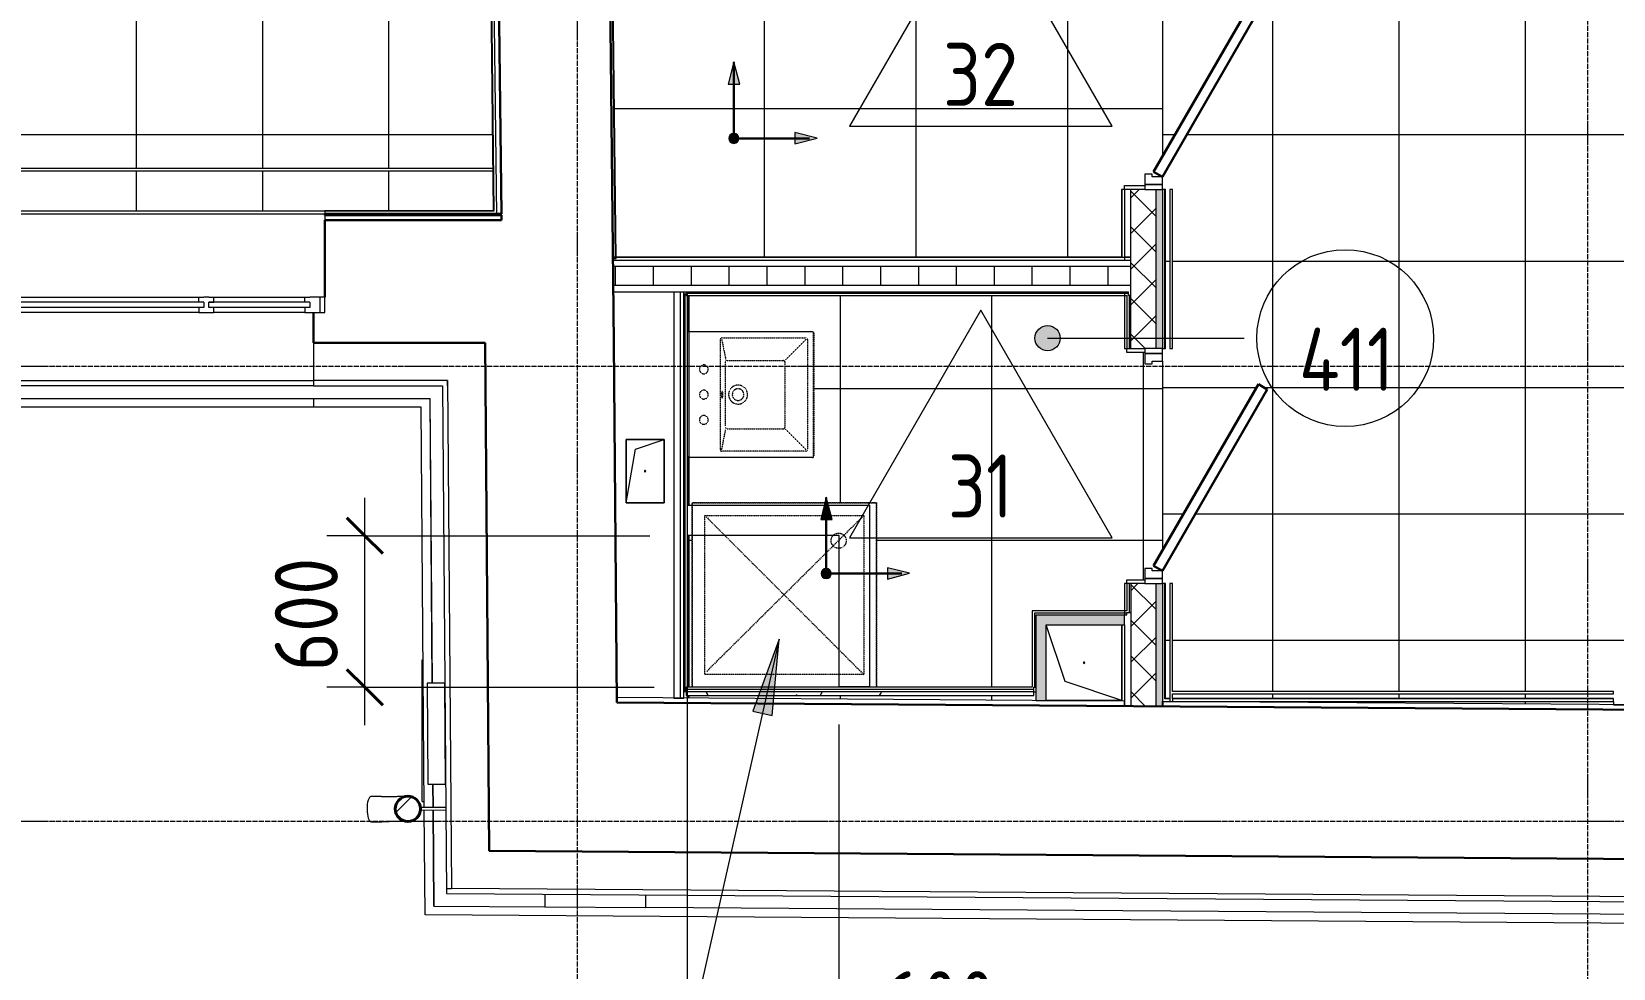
# Model space of a CAD drawing. Header units: millimetres. Extents: x -10915 to 62537, y -37640 to 44223.
# Drawn here: x 39688 to 45951, y -587 to 3119 of the extents above; entities that cross this region are included whole.
import ezdxf

# ---------------------------------------------------------------- set-up
doc = ezdxf.new("R2010")
doc.units = ezdxf.units.MM
for name, pattern in [('200_ШТРИХ_ш1п0_6_', [1.6, 1, -0.6]), ('ADSK_Линия сетки', [25, 20, -2.5, 0, -2.5]), ('Hidden', [7.14375, 4.7625, -2.38125])]:
    doc.linetypes.add(name, pattern=pattern)
for name, color, linetype, lineweight in [('_ Окна', 7, 'Continuous', 9), ('Аннотация', 7, 'Continuous', 20), ('Двери', 7, 'Continuous', 9), ('Марки', 7, 'Continuous', 20), ('Марки помещений', 7, 'Continuous', 20), ('Обобщенные модели', 7, 'Continuous', 18), ('Окна', 7, 'Continuous', 9), ('Оси', 7, 'Continuous', 9), ('Перекрытие', 7, 'Continuous', 18), ('Перекрытие штриховка', 7, 'Continuous', 18), ('Размеры', 7, 'Continuous', 9), ('Размеры-100', 7, 'Continuous', 9), ('Сантехника', 7, 'Continuous', 18), ('Стены внутренние', 7, 'Continuous', 18), ('Стены наружные', 7, 'Continuous', 18), ('Стены несущие', 7, 'Continuous', 30), ('Стены отделка', 7, 'Continuous', 30), ('Стены штриховка', 7, 'Continuous', 9), ('Узлы', 7, 'Continuous', 18)]:
    doc.layers.add(name, color=color, linetype=linetype, lineweight=lineweight)
doc.layers.add('Линии', color=7, linetype='Continuous', lineweight=9, true_color=0x00a600)
doc.styles.add('GOST Common_1', font='GOST_Common.ttf', dxfattribs={"width": 0.9, "height": 250})
doc.styles.add('GOST Common_2', font='GOST_Common.ttf', dxfattribs={"width": 0.9, "height": 250})
doc.dimstyles.new('ADSK_Основной_2_5_мм', dxfattribs={"dimscale": 304.8, "dimtxt": 251.428749, "dimasz": 0.463911, "dimexe": 0.492126, "dimexo": 0.492126, "dimgap": 0.098425, "dimtad": 1, "dimrnd": 0.01, "dimdsep": 46, "dimtxsty": 'GOST Common_1', "dimblk1": 'OBLIQUE', "dimblk2": 'OBLIQUE', "dimsah": 1, "dimcen": 0.09, "dimdle": 0.492126, "dimazin": 2, "dimtfac": 1, "dimtdec": 4, "dimtix": 1, "dimtmove": 0, "dimatfit": 3, "dimfxl": 1, "dimtvp": 1, "dimtolj": 1, "dimtzin": 0, "dimlwd": 20, "dimlwe": 20, "dimarcsym": 2})
doc.dimstyles.new('ADSK_Основной_2_5_мм_1', dxfattribs={"dimscale": 304.8, "dimtxt": 251.428749, "dimasz": 0.463911, "dimexe": 0.492126, "dimexo": 0.492126, "dimgap": 0.098425, "dimtad": 1, "dimrnd": 0.01, "dimdsep": 46, "dimtxsty": 'GOST Common_1', "dimblk1": 'OBLIQUE', "dimblk2": 'OBLIQUE', "dimsah": 1, "dimcen": 0.09, "dimdle": 0.492126, "dimazin": 2, "dimtfac": 1, "dimtdec": 4, "dimtix": 1, "dimtmove": 1, "dimatfit": 3, "dimfxl": 1, "dimtvp": 1, "dimtolj": 1, "dimtzin": 0, "dimlwd": 20, "dimlwe": 20, "dimarcsym": 2})

# ---------------------------------------------------------------- blocks, each defined once
blk = doc.blocks.new('Sink - Cleaners _1_ - 400 x 500mm-663687-План полов 4-го этажа')
at = {"layer": 'Сантехника', "linetype": '200_ШТРИХ_ш1п0_6_'}
for p, q in [((-249.5, 5), (-249.5, 495)), ((-247.5, 495), (-247.5, 0)), ((-244.5, 500), (244.5, 500)), ((244.5, 498), (-244.5, 498)), ((-224.5, 135), (-224.5, 470)), ((-219.5, 475), (219.5, 475)), ((-219.5, 470), (-137.6, 388.1)), ((219.5, 470), (137.2, 387.7)), ((224.5, 470), (224.5, 135)), ((247.5, 0), (247.5, 495)), ((249.5, 495), (249.5, 5)), ((-134.5, 155), (-134.5, 380)), ((-129.5, 385), (130.5, 385)), ((135.5, 155), (135.5, 380)), ((-219.5, 135), (-139.5, 151)), ((219.5, 130), (-219.5, 130)), ((-126, 150), (-129.5, 150)), ((124.1, 150), (-126, 150)), ((219.5, 135), (139.8, 150.5))]:
    blk.add_line(p, q, dxfattribs=at)
for centre, radius, start, end in [((-244.5, 495), 5, 90, 180), ((-244.5, 495), 3, 90, 180), ((-219.5, 470), 5, 90, 180), ((219.5, 470), 5, 0, 90), ((244.5, 495), 5, 0, 90), ((244.5, 495), 3, 0, 90), ((-129.5, 380), 5, 90, 180), ((130.5, 380), 5, 0, 90), ((0.5, 200), 37.5, 0, 180), ((0.5, 200), 37.5, 180, 0), ((0.5, 200), 23, 0, 180), ((0.5, 200), 23, 180, 0), ((-219.5, 135), 5, 180, 270), ((-129.5, 155), 5, 180, 270), ((130.5, 155), 5, 270, 0), ((219.5, 135), 5, 270, 360), ((-99.5, 64.4), 17.5, 0, 180), ((-99.5, 64.4), 17.5, 180, 0), ((0.5, 64.4), 17.5, 0, 180), ((0.5, 64.4), 17.5, 180, 0), ((100.5, 64.4), 17.5, 0, 180), ((100.5, 64.4), 17.5, 180, 0), ((-244.5, 5), 5, 180, 270), ((244.5, 5), 5, 270, 360)]:
    blk.add_arc(centre, radius, start, end, dxfattribs=at)
for start_param, end_param in [(3.141593, 6.283185), (0, 3.141593)]:
    blk.add_ellipse((0.5, 136.8), major_axis=(-12.5, 0), ratio=0.247617, start_param=start_param, end_param=end_param, dxfattribs=at)
blk = doc.blocks.new('Водосток - Тип 1 _карниз больше 490мм_-5298490-План полов 4-го этажа')
at = {"layer": 'Обобщенные модели', "lineweight": 9}
h = blk.add_hatch(dxfattribs=at)
h.set_pattern_fill('FP_5', color=256, style=0, pattern_type=2)
h.set_pattern_definition([(314.567, (392.8, 41336.54), (106.86455, 105.2614), [])])
h.paths.add_polyline_path([(76.3, 171.1), (76.3, 148.9), (85.9, 128.8), (103.7, 114.9), (127.5, 110.6), (146.7, 115), (164.1, 128.8), (173.7, 148.9), (173.6, 171.5), (164.1, 191.2), (146.7, 205), (125, 210), (103.3, 205), (84.9, 189.2), (81, 181.1)])
at = {"layer": 'Обобщенные модели'}
for p, q in [((75, 306.2), (75, 263.6)), ((175, 263.6), (175, 306.2)), ((120, 108.6), (120, 10)), ((130, 10), (130, 108.5))]:
    blk.add_line(p, q, dxfattribs=at)
at = {"layer": 'Обобщенные модели', "flags": 128}
for points in [[(75, 173), (75, 174.3), (75, 177), (75, 179.8), (75, 182.9), (75, 186.2), (75, 189.7), (75, 193.4), (75, 197.2), (75, 201.3), (75, 205.5), (75, 209.9), (75, 214.4), (75, 219.1), (75, 224), (75, 229), (75, 234.1), (75, 239.3), (75, 244.6), (75, 250.1), (75, 255.6), (75, 261.3), (75, 263.6)], [(175, 263.6), (175, 258), (175, 252.4), (175, 246.9), (175, 241.5), (175, 236.2), (175, 231.1), (175, 226), (175, 221.1), (175, 216.4), (175, 211.8), (175, 207.3), (175, 203), (175, 198.9), (175, 194.9), (175, 191.2), (175, 187.6), (175, 184.3), (175, 181.1), (175, 178.1), (175, 175.4), (175, 173)]]:
    blk.add_lwpolyline(points, dxfattribs=at)
at = {"layer": 'Обобщенные модели'}
for start, end in [(90, 270), (270, 90)]:
    blk.add_arc((125, 160), 52, start, end, dxfattribs=at)
at = {"layer": 'Обобщенные модели', "lineweight": 40}
for start, end in [(90, 270), (270, 90)]:
    blk.add_arc((125, 160), 50, start, end, dxfattribs=at)
at = {"layer": 'Обобщенные модели'}
for start_param, end_param in [(4.712389, 6.283185), (3.141593, 4.712389)]:
    blk.add_ellipse((125, 306.2), major_axis=(-50, 0), ratio=0.309017, start_param=start_param, end_param=end_param, dxfattribs=at)
blk = doc.blocks.new('AC_Дверь_Однопольная_Деревянная - 900х2100Н композитная Д-22л-6552334-План полов 4-го этажа')
at = {"layer": 'Двери', "lineweight": 30}
for p, q in [((-303.8, 490), (-323.8, 455.4)), ((-323.8, 455.4), (395, 40.4)), ((415, 75), (-303.8, 490)), ((395, 40.4), (415, 75))]:
    blk.add_line(p, q, dxfattribs=at)
at = {"layer": 'Двери'}
for p, q in [((-445, 75), (-465, 75)), ((-465, 75), (-465, 5)), ((-415, 75), (-445, 75)), ((-445, 75), (-445, 5)), ((-445, 5), (-445, 75)), ((-415, 35), (-415, 75)), ((445, 75), (415, 75)), ((415, 75), (415, 35)), ((445, 5), (445, 75)), ((465, 75), (445, 75)), ((445, 75), (445, 5)), ((465, 5), (465, 75)), ((-465, 5), (-445, 5)), ((-445, 5), (-405, 5)), ((-405, 35), (-415, 35)), ((-405, 5), (-405, 35)), ((415, 35), (405, 35)), ((405, 35), (405, 5)), ((405, 5), (445, 5)), ((445, 5), (465, 5))]:
    blk.add_line(p, q, dxfattribs=at)
blk = doc.blocks.new('AC_Дверь_Однопольная_Стальная - 900х2100Н Д27л-6552346-План полов 4-го этажа')
at = {"layer": 'Двери', "lineweight": 30}
for p, q in [((-303.8, 490), (-323.8, 455.4)), ((-323.8, 455.4), (395, 40.4)), ((415, 75), (-303.8, 490)), ((395, 40.4), (415, 75))]:
    blk.add_line(p, q, dxfattribs=at)
at = {"layer": 'Двери'}
for p, q in [((-445, 75), (-465, 75)), ((-465, 75), (-465, 5)), ((-415, 75), (-445, 75)), ((-445, 75), (-445, 5)), ((-445, 5), (-445, 75)), ((-415, 35), (-415, 75)), ((445, 75), (415, 75)), ((415, 75), (415, 35)), ((445, 5), (445, 75)), ((465, 75), (445, 75)), ((445, 75), (445, 5)), ((465, 5), (465, 75)), ((-465, 5), (-445, 5)), ((-445, 5), (-405, 5)), ((-405, 35), (-415, 35)), ((-405, 5), (-405, 35)), ((415, 35), (405, 35)), ((405, 35), (405, 5)), ((405, 5), (445, 5)), ((445, 5), (465, 5))]:
    blk.add_line(p, q, dxfattribs=at)
blk = doc.blocks.new('GM_Отверстие прямоугольное _в плите_ - Отверстие-V6-План полов 4-го этажа')
at = {"layer": 'Обобщенные модели'}
for p, q in [((-75, -125), (-75, 125)), ((-75, 125), (75, 125)), ((75, 125), (-75, 125)), ((-75, 125), (-75, -125)), ((-75, -125), (-37.5, 87.5)), ((-37.5, 87.5), (75, 125)), ((75, 125), (75, -125)), ((75, -125), (75, 125)), ((75, -125), (-75, -125)), ((-75, -125), (75, -125))]:
    blk.add_line(p, q, dxfattribs=at)
for start, end in [(360, 180), (180, 360), (60, 165), (300, 360), (195, 270)]:
    blk.add_arc((0, 0), 2.5, start, end, dxfattribs=at)
blk = doc.blocks.new('окно трехпол с фрамугой - 1800 и 1820х2300_h___нов_ ок15-2116658-План полов 4-го этажа')
at = {"layer": '_ Окна', "lineweight": 18}
for p, q in [((-830, 135), (-910, 135)), ((-910, 135), (-910, 75)), ((-830, 115), (-830, 135)), ((-410, 135), (-470, 135)), ((-470, 135), (-470, 115)), ((-410, 115), (-410, 135)), ((470, 135), (410, 135)), ((410, 135), (410, 115)), ((470, 115), (470, 135)), ((830, 135), (830, 115)), ((910, 135), (830, 135)), ((910, 75), (910, 135)), ((-910, 75), (-850, 75)), ((-850, 95), (-850, 115)), ((-850, 115), (-830, 115)), ((-850, 95), (-830, 95)), ((-830, 75), (-850, 75)), ((-830, 95), (-830, 75)), ((-470, 115), (-450, 115)), ((-470, 95), (-470, 75)), ((-450, 95), (-470, 95)), ((-450, 75), (-470, 75)), ((-450, 115), (-450, 95)), ((-450, 75), (-430, 75)), ((-430, 95), (-430, 115)), ((-430, 115), (-410, 115)), ((-430, 95), (-410, 95)), ((-410, 75), (-430, 75)), ((-410, 95), (-410, 75)), ((410, 115), (430, 115)), ((410, 95), (410, 75)), ((430, 95), (410, 95)), ((430, 75), (410, 75)), ((430, 115), (430, 95)), ((430, 75), (450, 75)), ((450, 95), (450, 115)), ((450, 115), (470, 115)), ((450, 95), (470, 95)), ((470, 75), (450, 75)), ((470, 95), (470, 75)), ((830, 115), (850, 115)), ((830, 95), (830, 75)), ((850, 95), (830, 95)), ((850, 75), (830, 75)), ((850, 115), (850, 95)), ((850, 75), (910, 75))]:
    blk.add_line(p, q, dxfattribs=at)
at = {"layer": '_ Окна'}
for p, q in [((-890, 75), (-890, 135)), ((890, 75), (890, 135)), ((-850, 95), (-450, 95)), ((-830, 115), (-470, 115)), ((-430, 95), (430, 95)), ((-410, 115), (410, 115)), ((450, 95), (850, 95)), ((470, 115), (830, 115))]:
    blk.add_line(p, q, dxfattribs=at)
at = {"layer": 'Окна'}
for p, q in [((-830, 135), (-470, 135)), ((-410, 135), (410, 135)), ((470, 135), (830, 135)), ((-470, 75), (-830, 75)), ((410, 75), (-410, 75)), ((830, 75), (470, 75))]:
    blk.add_line(p, q, dxfattribs=at)
blk = doc.blocks.new('GM_Отверстие прямоугольное _в плите_ - Отверстие-2266951-План полов 4-го этажа')
at = {"layer": 'Обобщенные модели'}
for p, q in [((-150, -150), (-150, 150)), ((-150, 150), (-150, -150)), ((-75, 75), (150, 150)), ((-150, -150), (-75, 75)), ((150, -150), (-150, -150)), ((-150, -150), (150, -150))]:
    blk.add_line(p, q, dxfattribs=at)
for start, end in [(360, 180), (180, 360), (60, 165), (300, 360), (195, 270)]:
    blk.add_arc((0, 0), 2.5, start, end, dxfattribs=at)
blk = doc.blocks.new('Shower Tray _1_ - 730 x 730mm-665911-План полов 4-го этажа')
at = {"layer": 'Сантехника', "linetype": '200_ШТРИХ_ш1п0_6_'}
for p, q in [((-365, 365), (-365, -365)), ((365, 365), (-365, 365)), ((-365, -365), (-365, 365)), ((-365, 365), (365, 365)), ((-315, -315), (-315, 315)), ((-315, 315), (315, 315)), ((315, 315), (315, -315)), ((-365, -365), (365, -365)), ((365, -365), (-365, -365)), ((315, -315), (-315, -315))]:
    blk.add_line(p, q, dxfattribs=at)
at = {"layer": 'Сантехника', "color": 8, "linetype": 'Hidden', "lineweight": 9, "true_color": 0x808080}
for p, q in [((-315, -315), (315, 315)), ((-315, 315), (304.3, -309.7))]:
    blk.add_line(p, q, dxfattribs=at)
at = {"layer": 'Сантехника', "linetype": '200_ШТРИХ_ш1п0_6_'}
blk.add_circle((-215, 215), 30, dxfattribs=at)
blk = doc.blocks.new('ADSK_Марка_Помещение_ОдноЗначение - Номер-159740-План полов 4-го этажа')
at = {"layer": 'Марки помещений'}
blk.add_circle((0, 0), 3.5, dxfattribs=at)
blk = doc.blocks.new('ADSK_Марка_ПерекрытиеПол - Экземпляр_Отделка пола-158379-План полов 4-го этажа')
at = {"layer": 'Марки', "color": 1, "true_color": 0xff0000}
for p, q in [((0, 9), (-5.196, 0)), ((5.196, 0), (0, 9)), ((-5.196, 0), (5.196, 0))]:
    blk.add_line(p, q, dxfattribs=at)
blk = doc.blocks.new('DIMBLOCK19-План полов 4-го этажа')
at = {"layer": 'Размеры-100', "lineweight": 20, "transparency": 16777216}
for p, q in [((42285, -955.5), (42285, 974.8)), ((42885, -955.5), (42885, 377.1)), ((42135, -955.5), (43035, -955.5)), ((42285, -955.5), (42285, -1105.5)), ((43055.7, -955.5), (42585, -955.5)), ((42885, -955.5), (42885, -1105.5)), ((43528.8, -955.5), (43055.7, -955.5))]:
    blk.add_line(p, q, dxfattribs=at)
at = {"layer": 'Размеры-100', "lineweight": 40, "transparency": 16777216}
for p, q in [((42285, -955.5), (42355.7, -884.8)), ((42885, -955.5), (42955.7, -884.8)), ((42285, -955.5), (42214.3, -1026.2)), ((42885, -955.5), (42814.3, -1026.2))]:
    blk.add_line(p, q, dxfattribs=at)
at = {"layer": 'Размеры-100', "color": 0, "lineweight": 20, "transparency": 16777216, "insert": (43055.7, -598.8), "char_height": 250, "width": 567.632, "attachment_point": 1, "line_spacing_factor": 1.022761, "style": 'GOST Common_1'}
blk.add_mtext('600', dxfattribs=at)
blk = doc.blocks.new('_Oblique')
at = {"color": 0, "linetype": 'ByBlock', "lineweight": -2}
blk.add_line((-0.5, -0.5), (0.5, 0.5), dxfattribs=at)
blk = doc.blocks.new('DIMBLOCK20-План полов 4-го этажа')
at = {"layer": 'Размеры-100', "lineweight": 20, "transparency": 16777216}
for p, q in [((41007, 374.8), (41007, 1274.8)), ((41007, 1124.8), (40857, 1124.8)), ((41007, 1124.8), (42135, 1124.8)), ((41007, 524.8), (40857, 524.8)), ((41007, 524.8), (42153.1, 524.8))]:
    blk.add_line(p, q, dxfattribs=at)
at = {"layer": 'Размеры-100', "lineweight": 40, "transparency": 16777216}
for p, q in [((41007, 1124.8), (40936.3, 1195.5)), ((41007, 1124.8), (41077.7, 1054.1)), ((41007, 524.8), (40936.3, 595.5)), ((41007, 524.8), (41077.7, 454.1))]:
    blk.add_line(p, q, dxfattribs=at)
at = {"layer": 'Размеры-100', "color": 0, "lineweight": 20, "transparency": 16777216, "insert": (40650.3, 588.3), "char_height": 250, "width": 567.632, "attachment_point": 1, "rotation": 90, "line_spacing_factor": 1.022761, "style": 'GOST Common_1'}
blk.add_mtext('600', dxfattribs=at)

msp = doc.modelspace()

# ---------------------------------------------------------------- hatches: boundary and pattern name
at = {"layer": 'Аннотация', "lineweight": 9}
msp.add_hatch(color=256, dxfattribs=at).paths.add_polyline_path([(42648.074, 714.611), (42543.301, 430.741), (42620.342, 413.296)])
at = {"layer": 'Марки помещений'}
h = msp.add_hatch(color=256, dxfattribs=at)
edge = h.paths.add_edge_path()
edge.add_arc((43710.593, 1906.345), 50, 0, 360)
at = {"layer": 'Перекрытие штриховка', "lineweight": 9, "true_color": 0x787878}
h = msp.add_hatch(dxfattribs=at)
h.set_pattern_fill('FP_54', color=8, style=0, pattern_type=2)
h.set_pattern_definition([(270, (602.2, 36711.3), (500, 3e-14), []), (0, (602.2, 36711.3), (0, 500), [])])
h.paths.add_polyline_path([(38622, 2410.232), (38620.546, 2408.232), (38622, 2408.232)])
h.paths.add_polyline_path([(41515.802, 2410.232), (41514.056, 2567.621), (38622, 2567.621), (38622, 2410.232), (41483.028, 2410.232)])
h.paths.add_polyline_path([(41517.825, 2408.232), (41515.802, 2410.232), (41515.936, 2408.232)])
h.paths.add_polyline_path([(38622, 8216.238), (38622, 8218.238), (38620.229, 8218.01)])
h.paths.add_polyline_path([(41457.211, 2579.621), (41513.922, 2579.621), (41457.211, 7689.201), (40228.5, 7689.201), (40228.5, 7695.201), (40222.5, 7695.201), (40222.5, 7795.201), (40216.5, 7795.201), (40216.5, 8216.238), (39729.5, 8216.238), (39729.5, 8248.238), (39712.5, 8248.238), (39712.5, 8718.238), (39642.5, 8718.238), (39642.5, 8724.738), (39654, 8724.738), (39654, 8751.738), (39670.5, 8751.738), (39670.5, 8758.238), (38843.5, 8758.238), (38809.048, 8738.347), (38805.798, 8743.976), (38795.769, 8738.347), (38784.285, 8758.238), (38775, 8757.372), (38772.379, 8755.859), (38771.006, 8758.238), (38758.5, 8758.238), (38758.5, 8751.738), (38775, 8751.738), (38775, 8724.738), (38786.5, 8724.738), (38786.5, 8718.238), (38712.5, 8718.238), (38712.5, 8248.238), (38610, 8248.238), (38610, 8228.238), (38699.5, 8228.238), (38699.5, 8216.238), (38622, 8216.238), (38622, 2579.621), (41428.314, 2579.621)])
h.paths.add_polyline_path([(41457.211, 7689.201), (41459.211, 7689.201), (41459.189, 7691.201)])
h.paths.add_polyline_path([(40216.5, 8216.238), (40218.5, 8216.238), (40218.5, 8218.238)])
h = msp.add_hatch(dxfattribs=at)
h.set_pattern_fill('FP_20', color=8, style=0, pattern_type=2)
h.set_pattern_definition([(270, (1602.2, 62211.3), (500, 3e-14), []), (0, (1602.2, 62211.3), (0, 500), [])])
h.paths.add_polyline_path([(44167.167, 448.838), (44167.167, 468.812), (44165, 468.812), (44165, 448.853)])
h.paths.add_polyline_path([(47378.532, 8549.598), (47377.616, 8549.915), (47377.788, 8549.376)])
h.paths.add_polyline_path([(47082.669, 8553.397), (47083.588, 8554.686), (47082.06, 8555.442), (47082.506, 8553.945)])
h.paths.add_polyline_path([(44177, 480.812), (44175, 478.812), (44177, 478.812)])
h.paths.add_polyline_path([(48626.5, 449.541), (48626.5, 467.542), (45950.952, 484.772), (45951.016, 494.771), (48626.5, 477.542), (48626.5, 1368.998), (48581.949, 7239.056), (48626.5, 7239.394), (48626.5, 7264.788), (48638.5, 7264.788), (48638.5, 7239.485), (48681.946, 7239.814), (48681.493, 7297.5), (47407.5, 7297.5), (47407.5, 7299.5), (47405.5, 7299.5), (47405.5, 8379.429), (47394.5, 8379.429), (47394.5, 8627.057), (47387.5, 8625.929), (47386.819, 8565.429), (47381.894, 8551.861), (47372.859, 8546.661), (47371.69, 8546.348), (47369.179, 8545.143), (47302.5, 8544.429), (47098.5, 8545.11), (47084.247, 8551.053), (47079.419, 8557.525), (47079.419, 8560.239), (47078.218, 8562.429), (47077.5, 8627.057), (44205, 8627.057), (44205, 3425), (44195, 3425), (44195, 8627.057), (44177, 8627.057), (44177, 3425), (44165, 3425), (44165, 2625), (44545.359, 3283.801), (44580, 3263.801), (44165, 2545), (44165, 2495), (44177, 2495), (44177, 1865), (44165, 1865), (44165, 1065), (44545.359, 1723.801), (44580, 1703.801), (44165, 985), (44165, 935), (44177, 935), (44177, 480.812), (44195, 480.812), (44195, 935), (44205, 935), (44205, 508.812), (45950.888, 508.812), (45950.888, 498.812), (44205, 498.812), (44205, 480.812), (45950.888, 480.812), (45950.849, 468.812), (44233.942, 468.371), (45950.859, 456.349), (45950.952, 466.771), (48581.949, 449.828)])
h.paths.add_polyline_path([(44195, 1865), (44195, 2495), (44205, 2495), (44205, 1865)])
h.paths.add_polyline_path([(48709.509, 7297.5), (48710.339, 7299.5), (48709.494, 7299.5)])
h.paths.add_polyline_path([(48691.945, 7239.89), (48709.945, 7240.042), (48709.418, 7297.5), (48691.508, 7297.5), (48691.924, 7242.774)])
h.paths.add_polyline_path([(47094.525, 8562.429), (47095.5, 8563.063), (47094.368, 8564.635), (47094.061, 8563.425), (47094.368, 8562.429)])
h.paths.add_polyline_path([(47372.232, 8563.153), (47371.069, 8564.535), (47372.201, 8563.164)])
h = msp.add_hatch(dxfattribs=at)
h.set_pattern_fill('FP_63', color=8, style=0, pattern_type=2)
h.set_pattern_definition([(0, (42589.77, 2815), (0, 600), []), (90, (42589.77, 2815), (-600, 4e-14), [])])
h.paths.add_polyline_path([(44003, 2227), (44003, 2495), (44015, 2495), (44015, 2510), (44095, 2510), (44095, 2555), (44125, 2555), (44125, 2545), (44165, 2545), (44130.359, 2565), (44165, 2625), (44165, 3375), (44125, 3374.359), (44125, 3365), (44095, 3365), (44095, 3410), (44015, 3410), (44015, 3425), (44003, 3425), (44003, 4353), (41986.129, 4353), (41993.197, 3713.881), (41985.198, 3713.66), (42001.703, 2227), (43976.823, 2227)])
h.paths.add_polyline_path([(44015, 2226.351), (44014.947, 2226.432), (44014.94, 2226.355)])
h.paths.add_polyline_path([(44003, 4353), (44005, 4353), (44004.979, 4354.979)])
h = msp.add_hatch(dxfattribs=at)
h.set_pattern_fill('FP_56', color=8, style=0, pattern_type=2)
h.set_pattern_definition([(0, (42889.75, 1106.84), (0, 600), []), (90, (42889.75, 1106.84), (-600, 4e-14), [])])
h.paths.add_polyline_path([(43665, 472.355), (43665, 524.843), (43656, 524.843), (43656, 491.843), (42289.748, 491.843), (42289.748, 481.985), (43547.455, 473.178)])
h.paths.add_polyline_path([(43650, 524.843), (43650, 827.075), (44015, 827.075), (44015, 935), (44025, 935), (44025, 950), (44095, 950), (44095, 995), (44125, 995), (44125, 985), (44165, 985), (44130.359, 1005), (44165, 1065), (44165, 1815), (44125, 1815), (44125, 1805), (44095, 1805), (44095, 1850), (44025, 1850), (44025, 1865), (44015, 1865), (44015, 2075), (42289.748, 2075), (42289.748, 1930.917), (42780, 1930.917), (42783, 1927.917), (42783, 1438.938), (42780, 1435.938), (42289.748, 1435.938), (42289.748, 1244.843), (42303.134, 1244.843), (42303.134, 1254.843), (42828.324, 1254.843), (42825.831, 1244.843), (42842.759, 1244.843), (42840.079, 1254.843), (43033.134, 1254.843), (43033.134, 524.843), (43565.375, 524.843)])
h.paths.add_polyline_path([(42289.748, 524.843), (42303.134, 524.843), (42303.134, 1124.843), (42289.748, 1124.843), (42289.748, 838.079)])
h.paths.add_polyline_path([(42833.99, 954.747), (42839.166, 955.429), (42843.99, 957.427), (42848.132, 960.605), (42851.311, 964.747), (42853.309, 969.571), (42853.99, 974.747), (42853.309, 979.923), (42851.311, 984.747), (42848.132, 988.889), (42843.99, 992.068), (42839.166, 994.066), (42833.99, 994.747), (42828.814, 994.066), (42823.99, 992.068), (42819.848, 988.889), (42816.67, 984.747), (42814.671, 979.923), (42813.99, 974.747), (42814.671, 969.571), (42816.67, 964.747), (42819.848, 960.605), (42823.99, 957.427), (42828.814, 955.429)])
at = {"layer": 'Стены внутренние', "lineweight": 9, "true_color": 0x0000ff}
h = msp.add_hatch(dxfattribs=at)
h.set_pattern_fill('FP_12', color=5, style=0, pattern_type=2)
h.set_pattern_definition([(45, (0, 0), (-70.71068, 70.71068), []), (135, (0, 0), (-70.71068, -70.71068), [])])
h.paths.add_polyline_path([(44140, 449.028), (44140, 935), (44040, 935), (44040, 449.729)])
h.paths.add_polyline_path([(44040, 1865), (44140, 1865), (44140, 2495), (44040, 2495), (44040, 1893.247)])
h.paths.add_polyline_path([(44095, 3425), (44140, 3425), (44140, 4365), (44040, 4365), (44040, 3425)])
at = {"layer": 'Стены внутренние'}
h = msp.add_hatch(color=256, dxfattribs=at)
h.paths.add_polyline_path([(44165, 448.853), (44165, 935), (44140, 935), (44140, 449.028)])
h.paths.add_polyline_path([(44165, 1865), (44165, 2495), (44140, 2495), (44140, 1865)])
h.paths.add_polyline_path([(44140, 3425), (44165, 3425), (44165, 4365), (44140, 4365), (44140, 3426.287)])
at = {"layer": 'Стены внутренние', "lineweight": 9}
h = msp.add_hatch(dxfattribs=at)
h.set_pattern_fill('FP_13', color=256, style=0, pattern_type=2)
h.set_pattern_definition([(0, (0, 0), (0, 150), []), (90, (0, 0), (-150, 9e-15), [])])
h.paths.add_polyline_path([(43340.018, 2115), (44040, 2115), (44040, 2190), (41990.046, 2190), (41990.875, 2115), (42691.228, 2115)])
at = {"layer": 'Стены внутренние'}
for points in [[(43665, 772.075), (44015, 772.075), (44015, 812.075), (43665, 812.075)], [(43705, 472.075), (43705, 772.075), (43665, 772.075), (43665, 472.355)]]:
    msp.add_hatch(color=256, dxfattribs=at).paths.add_polyline_path(points)
at = {"layer": 'Стены внутренние', "lineweight": 9}
h = msp.add_hatch(dxfattribs=at)
h.set_pattern_fill('FP_4', color=256, style=0, pattern_type=2)
h.set_pattern_definition([(0, (0, 0), (406.4, 101.6), [33.528, -271.272, 33.528, -271.272, -1625.6]), (0, (0, 0), (406.4, 101.6), [-609.6, 33.528, -576.072, 33.528, -271.272, -711.2]), (0, (0, 0), (406.4, 101.6), [-1524, 33.528, -169.672, 33.528, -474.472]), (120, (152.4, 50.8), (-291.18818, 301.15272), [33.528, -271.272, 33.528, -271.272, -1625.6]), (120, (152.4, 50.8), (-291.18818, 301.15272), [-609.6, 33.528, -576.072, 33.528, -271.272, -711.2]), (120, (152.4, 50.8), (-291.18818, 301.15272), [-1524, 33.528, -169.672, 33.528, -474.472]), (240, (203.2, 254), (-115.21182, -402.75272), [33.528, -271.272, 33.528, -271.272, -1625.6]), (240, (203.2, 254), (-115.21182, -402.75272), [-609.6, 33.528, -576.072, 33.528, -271.272, -711.2]), (240, (203.2, 254), (-115.21182, -402.75272), [-1524, 33.528, -169.672, 33.528, -474.472])])
h.paths.add_polyline_path([(42691.228, 491.843), (43656, 491.843), (43656, 506.843), (42279, 506.843), (42279, 491.843), (42407.042, 491.843)])
at = {"layer": 'Узлы', "true_color": 0xff0000}
for points in [[(42462.725, 2911.711), (42491.526, 2911.711), (42467.901, 2999.882), (42445.918, 2911.711), (42457.901, 2911.711)], [(42467.901, 2677.06), (42473.077, 2677.742), (42477.901, 2679.74), (42483.918, 2685.362), (42485.222, 2687.06), (42487.22, 2691.884), (42487.901, 2697.06), (42487.22, 2702.237), (42485.222, 2707.06), (42482.043, 2711.202), (42477.901, 2714.381), (42473.077, 2716.379), (42467.901, 2717.06), (42462.725, 2716.379), (42457.901, 2714.381), (42453.759, 2711.202), (42450.581, 2707.06), (42448.583, 2702.237), (42447.901, 2697.06), (42448.583, 2691.884), (42451.884, 2685.362), (42453.759, 2682.918), (42457.901, 2679.74), (42462.725, 2677.742)], [(42709.945, 2674.675), (42798.116, 2698.3), (42709.945, 2720.283)], [(42842.759, 1244.843), (42840.079, 1254.843), (42828.324, 1254.843), (42825.831, 1244.843)], [(42840.079, 1254.843), (42833.99, 1277.569), (42828.324, 1254.843)], [(42812.007, 1189.398), (42857.615, 1189.398), (42842.759, 1244.843), (42825.831, 1244.843), (42815.526, 1203.513)], [(42833.99, 954.747), (42839.166, 955.429), (42843.99, 957.427), (42848.132, 960.605), (42851.311, 964.747), (42853.309, 969.571), (42853.99, 974.747), (42853.309, 979.923), (42851.311, 984.747), (42848.132, 988.889), (42843.99, 992.068), (42839.166, 994.066), (42833.99, 994.747), (42828.814, 994.066), (42823.99, 992.068), (42819.848, 988.889), (42816.67, 984.747), (42814.671, 979.923), (42813.99, 974.747), (42814.671, 969.571), (42816.67, 964.747), (42819.848, 960.605), (42823.99, 957.427), (42828.814, 955.429)], [(43076.034, 952.361), (43164.205, 975.986), (43076.034, 997.97)]]:
    msp.add_hatch(color=1, dxfattribs=at).paths.add_polyline_path(points)

# ---------------------------------------------------------------- linework, layer by layer
at = {"layer": 'Аннотация', "lineweight": 9}
for p, q in [((42648.074, 714.611), (42134.316, -1554.296)), ((42648.074, 714.611), (42543.301, 430.741)), ((42620.342, 413.296), (42648.074, 714.611)), ((42543.301, 430.741), (42620.342, 413.296))]:
    msp.add_line(p, q, dxfattribs=at)
at = {"layer": 'Линии', "color": 1, "lineweight": 18, "true_color": 0xff0000}
for p, q in [((42467.901, 2999.882), (42445.918, 2911.711)), ((42491.526, 2911.711), (42467.901, 2999.882)), ((42445.918, 2911.711), (42491.526, 2911.711)), ((42798.116, 2698.3), (42709.945, 2720.283)), ((42709.945, 2720.283), (42709.945, 2674.675)), ((42709.945, 2674.675), (42798.116, 2698.3)), ((42833.99, 1277.569), (42812.007, 1189.398)), ((42857.615, 1189.398), (42833.99, 1277.569)), ((42812.007, 1189.398), (42857.615, 1189.398)), ((43164.205, 975.986), (43076.034, 997.97)), ((43076.034, 997.97), (43076.034, 952.361)), ((43076.034, 952.361), (43164.205, 975.986))]:
    msp.add_line(p, q, dxfattribs=at)
at = {"layer": 'Линии', "color": 1, "lineweight": 30, "true_color": 0xff0000}
for p, q in [((42467.901, 2697.06), (42467.901, 2997.06)), ((42467.901, 2697.06), (42767.901, 2697.06)), ((42833.99, 974.747), (42833.99, 1274.747)), ((42833.99, 974.747), (43133.99, 974.747))]:
    msp.add_line(p, q, dxfattribs=at)
at = {"layer": 'Линии', "color": 1, "lineweight": 18, "true_color": 0xff0000}
for centre, start, end in [((42467.901, 2697.06), 0, 180), ((42467.901, 2697.06), 180, 360), ((42833.99, 974.747), 0, 180), ((42833.99, 974.747), 180, 360)]:
    msp.add_arc(centre, 20, start, end, dxfattribs=at)
at = {"layer": 'Марки помещений'}
msp.add_line((43710.593, 1906.345), (44489.27, 1906.345), dxfattribs=at)
msp.add_circle((43710.593, 1906.345), 50, dxfattribs=at)
at = {"layer": 'Оси', "linetype": 'ADSK_Линия сетки'}
for p, q in [((45849.565, -4909.651), (45849.565, 44222.998)), ((41849.565, -5022.585), (41849.565, 21308.456)), ((-10114.729, 1795), (50470.443, 1795)), ((-10114.729, -5), (50470.443, -5))]:
    msp.add_line(p, q, dxfattribs=at)
at = {"layer": 'Перекрытие'}
for p, q in [((44165, 3375), (44165, 2625)), ((44015, 2495), (44015, 2510)), ((44015, 2510), (44095, 2510)), ((44025, 1850), (44025, 1865)), ((44095, 1850), (44025, 1850)), ((44165, 1815), (44165, 1065)), ((42289.748, 1124.843), (42289.748, 524.843)), ((44025, 935), (44025, 950)), ((44025, 950), (44095, 950)), ((42289.748, 491.843), (42289.748, 481.985))]:
    msp.add_line(p, q, dxfattribs=at)
at = {"layer": 'Перекрытие', "color": 251, "true_color": 0x666666}
msp.add_line((42289.748, 2075), (42289.748, 1244.843), dxfattribs=at)
at = {"layer": 'Стены внутренние'}
for p, q in [((38621.942, 2579.621), (41513.986, 2579.621)), ((41514.115, 2567.621), (38621.946, 2567.621)), ((39029.137, 2398.232), (40849.137, 2398.232))]:
    msp.add_line(p, q, dxfattribs=at)
at = {"layer": 'Стены внутренние', "color": 251, "true_color": 0x666666}
for p, q in [((42285, 1244.843), (43005, 1244.843)), ((43005, 1244.843), (43005, 527.075)), ((42885, 1124.843), (42285, 1124.843)), ((42885, 527.075), (42885, 1124.843)), ((43005, 527.075), (42885, 527.075))]:
    msp.add_line(p, q, dxfattribs=at)
at = {"layer": 'Стены наружные'}
for p, q in [((39029.137, 2410.232), (40849.137, 2410.232)), ((39069.137, 1738.232), (40804.137, 1738.232)), ((40804.137, 1718.232), (39069.137, 1718.232)), ((39069.137, 1668.232), (41265.098, 1668.232)), ((41230.07, 1633.232), (39069.137, 1633.232)), ((40804.137, 1668.232), (40804.137, 1633.232)), ((41242.184, 48.898), (41230.07, 1633.232)), ((41264.803, 1668.232), (41273.421, 541.207)), ((41273.622, 541.208), (41265.098, 1668.232)), ((41234.571, 72.429), (41234.571, 633.133)), ((41234.571, 633.133), (41237.717, 633.133)), ((41276.479, 141.219), (41277.184, 49.038)), ((41277.345, 49.039), (41276.647, 141.22)), ((41234.571, 72.429), (41242.004, 72.429)), ((41245.43, -375.724), (41242.257, 39.345)), ((41277.255, 39.735), (41280.166, -340.966)), ((41280.294, -340.967), (41277.415, 39.736)), ((49565.211, -433.981), (41245.43, -375.724)), ((41280.166, -340.966), (41719.231, -344.041)), ((48792.208, -393.567), (42119.221, -346.842))]:
    msp.add_line(p, q, dxfattribs=at)
at = {"layer": 'Стены несущие'}
for p, q in [((41993.383, 1888.232), (41916.756, 8817.913)), ((41483.028, 8248.238), (41547.717, 2398.232)), ((41547.717, 2398.232), (40849.137, 2398.232)), ((40849.137, 2398.232), (40849.137, 2393.428)), ((40849.137, 2393.428), (41547.991, 2393.428)), ((41547.991, 2393.428), (41547.991, 2373.428)), ((40849.137, 2373.428), (40849.137, 2068.232)), ((41547.991, 2373.428), (40849.137, 2373.428)), ((40804.137, 2008.232), (40804.137, 1888.232)), ((40804.137, 1888.232), (41483.44, 1888.232)), ((41483.44, 1888.232), (41498.666, -122.491)), ((42004.24, 463.983), (41993.455, 1888.232)), ((48793.734, 416.442), (42004.24, 463.983)), ((41498.666, -122.491), (48798.212, -173.604))]:
    msp.add_line(p, q, dxfattribs=at)
at = {"layer": 'Стены отделка', "lineweight": 9}
for p, q in [((41468.531, 7750.516), (41527.992, 2393.206)), ((41547.991, 2393.428), (41488.53, 7750.738)), ((41457.211, 7689.201), (41515.802, 2410.232)), ((42001.703, 2221.066), (41978.129, 4353)), ((44095, 2495), (44003, 2495)), ((44003, 2495), (44003, 2227)), ((44177, 2495), (44165, 2495)), ((44177, 1865), (44177, 2495)), ((44195, 2495), (44195, 1865)), ((44205, 2495), (44195, 2495)), ((44205, 1865), (44205, 2495)), ((41515.802, 2410.232), (40849.137, 2410.232)), ((40849.137, 2410.232), (40849.137, 2398.232)), ((40849.137, 2393.428), (40849.137, 2373.428)), ((41527.992, 2393.206), (41547.991, 2393.428)), ((41989.704, 2220.934), (42001.703, 2221.066)), ((41989.77, 2227), (41989.77, 2090)), ((44003, 2227), (41989.77, 2227)), ((41989.77, 2215), (44040, 2215)), ((44040, 2227), (44015, 2227)), ((44015, 2227), (44015, 2215)), ((41989.77, 2090), (44031, 2090)), ((42230, 2090), (42230, 482.403)), ((42270, 482.403), (42270, 2090)), ((42285, 2081), (42270, 2081)), ((42279, 2090), (42279, 2075)), ((42279, 2075), (44025, 2075)), ((42285, 508.343), (42285, 2081)), ((44015, 2090), (44015, 1865)), ((44031, 2075), (44031, 2090)), ((40804.137, 1888.232), (40804.137, 1718.232)), ((41498.648, -122.491), (41483.44, 1888.232)), ((41483.44, 1888.232), (41483.44, 1888.232)), ((44015, 1865), (44095, 1865)), ((44165, 1865), (44177, 1865)), ((44195, 1865), (44205, 1865)), ((41334.571, 1738.232), (40804.137, 1738.232)), ((40804.137, 1718.232), (41314.721, 1718.232)), ((41314.721, 1718.232), (41329.92, -291.314)), ((41334.571, 1718.232), (41334.571, 1738.232)), ((41334.571, 1738.232), (41349.771, -271.452)), ((44015, 935), (44015, 812.075)), ((44095, 935), (44015, 935)), ((44177, 935), (44165, 935)), ((44177, 480.812), (44177, 935)), ((44195, 935), (44195, 480.812)), ((44205, 935), (44195, 935)), ((44205, 508.812), (44205, 935)), ((44025, 827.075), (43650, 827.075)), ((43650, 827.075), (43650, 524.843)), ((44025, 812.075), (44025, 821.075)), ((43665, 812.075), (44025, 812.075)), ((43665, 472.075), (43665, 812.075)), ((43705, 772.075), (44015, 772.075)), ((43705, 472.075), (43705, 772.075)), ((44015, 772.075), (44015, 449.904)), ((41323.69, 541.559), (41253.691, 541.069)), ((41253.691, 541.069), (41256.492, 141.079)), ((41326.491, 141.569), (41323.69, 541.559)), ((42270, 508.343), (42285, 508.343)), ((43650, 524.843), (42279, 524.843)), ((42279, 524.843), (42279, 491.843)), ((43656, 491.843), (43656, 524.843)), ((43656, 524.843), (43665, 524.843)), ((45950.888, 508.812), (44205, 508.812)), ((45950.888, 498.812), (45950.888, 508.812)), ((44015.07, 469.904), (42004.088, 483.985)), ((42230, 482.403), (42270, 482.403)), ((42279, 491.843), (43656, 491.843)), ((43665, 472.075), (43705, 472.075)), ((44014.93, 449.904), (44015.07, 469.904)), ((44165, 468.812), (45950.888, 468.812)), ((44165, 448.853), (44165, 468.812)), ((44167.307, 468.838), (44167.167, 448.838)), ((48773.581, 436.584), (44167.307, 468.838)), ((44195, 480.812), (44177, 480.812)), ((44205, 480.812), (44205, 498.812)), ((44205, 498.812), (45950.888, 498.812)), ((45950.888, 480.812), (44205, 480.812)), ((45950.926, 466.771), (45950.849, 454.772)), ((45950.849, 454.772), (48743.578, 436.787)), ((45950.888, 468.812), (45950.888, 480.812)), ((41256.492, 141.079), (41326.491, 141.569)), ((49308.254, -177.175), (41498.648, -122.491)), ((41329.92, -291.314), (49479.558, -348.379)), ((49459.405, -328.237), (41349.771, -271.452)), ((41719.581, -294.042), (41719.231, -344.041)), ((42119.221, -346.842), (42119.571, -296.843)), ((41719.231, -344.041), (42119.221, -346.842))]:
    msp.add_line(p, q, dxfattribs=at)
at = {"layer": 'Стены штриховка'}
for p, q in [((41459.189, 7691.201), (41517.825, 2408.232)), ((41999.703, 2221.044), (41976.107, 4355)), ((44005, 2495), (44005, 2227)), ((44015, 2495), (44015, 2227)), ((44040, 1865), (44040, 2495)), ((44140, 1865), (44140, 2495)), ((44165, 2495), (44165, 1865)), ((44175, 1865), (44175, 2495)), ((41517.825, 2408.232), (40849.137, 2408.232)), ((44040, 2225), (41989.77, 2225)), ((44005, 2227), (44015, 2227)), ((44040, 2190), (41989.77, 2190)), ((44040, 2115), (41989.77, 2115)), ((42257, 482.403), (42257, 2090)), ((42276, 508.343), (42276, 2081)), ((42279, 2084), (44031, 2084)), ((44025, 2075), (44025, 1865)), ((44040, 2075), (44031, 2075)), ((44034, 2075), (44034, 1865)), ((44025, 935), (44025, 827.075)), ((44034, 935), (44034, 821.075)), ((44040, 935), (44040, 449.729)), ((44140, 449.028), (44140, 935)), ((44165, 935), (44165, 468.812)), ((44175, 478.812), (44175, 935)), ((44025, 818.075), (43659, 818.075)), ((43659, 818.075), (43659, 524.843)), ((44025, 821.075), (44040, 821.075)), ((44015, 772.075), (44015, 812.075)), ((43656, 515.843), (42279, 515.843)), ((43656, 506.843), (42279, 506.843)), ((44195, 478.812), (44175, 478.812)), ((44195, 480.812), (44195, 468.812)), ((44205, 480.812), (44205, 468.812)), ((45950.888, 478.812), (44205, 478.812)), ((41329.769, -271.312), (41349.771, -271.452))]:
    msp.add_line(p, q, dxfattribs=at)

# ---------------------------------------------------------------- block references
at = {"layer": 'Двери', "color": 8, "true_color": 0x7f7f7f, "rotation": 269.9999999999999}
for name, p in [('AC_Дверь_Однопольная_Стальная - 900х2100Н Д27л-6552346-План полов 4-го этажа', (44090, 2960)), ('AC_Дверь_Однопольная_Деревянная - 900х2100Н композитная Д-22л-6552334-План полов 4-го этажа', (44090, 1400))]:
    msp.add_blockref(name, p, dxfattribs=at)
at = {"layer": 'Марки', "color": 1, "true_color": 0xff0000, "xscale": 99.99999999999993, "yscale": 99.99999999999993, "zscale": 99.99999999999993}
for p in [(43446.051, 2745.561), (43446.051, 1116.663)]:
    msp.add_blockref('ADSK_Марка_ПерекрытиеПол - Экземпляр_Отделка пола-158379-План полов 4-го этажа', p, dxfattribs=at)
at = {"layer": 'Марки помещений', "xscale": 99.99999999999993, "yscale": 99.99999999999993, "zscale": 99.99999999999993}
msp.add_blockref('ADSK_Марка_Помещение_ОдноЗначение - Номер-159740-План полов 4-го этажа', (44889.27, 1906.345), dxfattribs=at)
at = {"layer": 'Обобщенные модели'}
msp.add_blockref('GM_Отверстие прямоугольное _в плите_ - Отверстие-V6-План полов 4-го этажа', (42116.682, 1379.866), dxfattribs=at)
for name, p, rotation in [('GM_Отверстие прямоугольное _в плите_ - Отверстие-2266951-План полов 4-го этажа', (43855, 622.075), 89.99999999999955), ('Водосток - Тип 1 _карниз больше 490мм_-5298490-План полов 4-го этажа', (41338.324, -80.155), 90.43334442127687)]:
    msp.add_blockref(name, p, dxfattribs=dict(at, rotation=rotation))
at = {"layer": 'Окна', "rotation": 180}
msp.add_blockref('окно трехпол с фрамугой - 1800 и 1820х2300_h___нов_ ок15-2116658-План полов 4-го этажа', (39939.137, 2143.232), dxfattribs=at)
at = {"layer": 'Сантехника', "linetype": '200_ШТРИХ_ш1п0_6_'}
for name, p, rotation in [('Sink - Cleaners _1_ - 400 x 500mm-663687-План полов 4-го этажа', (42285, 1683.428), 269.9999999999994), ('Shower Tray _1_ - 730 x 730mm-665911-План полов 4-го этажа', (42668.134, 889.843), 269.9999999999998)]:
    msp.add_blockref(name, p, dxfattribs=dict(at, rotation=rotation))

# ---------------------------------------------------------------- texts
at = {"layer": 'Марки', "color": 1, "lineweight": 9, "true_color": 0xff0000, "char_height": 250, "attachment_point": 5, "line_spacing_factor": 1.022766, "style": 'GOST Common_2'}
for s, insert, width in [('\\pxqc,t1.44,2.88,4.32,5.76,7.2,8.64,10.08,11.52,12.96,14.4,15.84,17.28,18.72,20.16,21.6,23.04,24.48,25.92,27.36,28.8,30.24,31.68,33.12,34.56,36,37.44,38.88,40.32,41.76,43.2,44.64,46.08;{32}', (43445.02, 2949.986), 327.6), ('\\pxqc,t1.44,2.88,4.32,5.76,7.2,8.64,10.08,11.52,12.96,14.4,15.84,17.28,18.72,20.16,21.6,23.04,24.48,25.92,27.36,28.8,30.24,31.68,33.12,34.56,36,37.44,38.88,40.32,41.76,43.2,44.64,46.08;{31}', (43445.02, 1321.088), 279.9)]:
    msp.add_mtext(s, dxfattribs=dict(at, insert=insert, width=width))
at = {"layer": 'Марки помещений', "lineweight": 9, "insert": (44894.213, 1822.763), "char_height": 250, "width": 411.3, "attachment_point": 5, "line_spacing_factor": 1.022766, "style": 'GOST Common_2'}
msp.add_mtext('\\pxqc,t1.8,3.6,5.4,7.2,9,10.8,12.6,14.4,16.2,18,19.8,21.6,23.4,25.2,27,28.8,30.6,32.4,34.2,36,37.8,39.6,41.4,43.2,45,46.8,48.6,50.4,52.2,54,55.8,57.6;{411}', dxfattribs=at)

# ---------------------------------------------------------------- dimensions: what is measured, and where the dimension line sits
at = {"layer": 'Размеры', "lineweight": 20}
dim = msp.add_linear_dim(base=(41007.037, 1124.843), p1=(42303.134, 524.843), p2=(42285, 1124.843), angle=90, dimstyle='ADSK_Основной_2_5_мм', override={"dimpost": '<>', "dimfxl": 600.273984}, dxfattribs=at)
dim.commit()
dim.dimension.update_dxf_attribs({"geometry": 'DIMBLOCK20-План полов 4-го этажа', "text_midpoint": (40852.037, 824.843)})
dim = msp.add_linear_dim(base=(42885, -955.546), p1=(42285, 1124.843), p2=(42885, 527.075), dimstyle='ADSK_Основной_2_5_мм_1', override={"dimpost": '<>', "dimfxl": 846.951531}, dxfattribs=at)
dim.commit()
dim.dimension.update_dxf_attribs({"geometry": 'DIMBLOCK19-План полов 4-го этажа', "text_midpoint": (43339.543, -765.505), "dimtype": 160})

doc.saveas('drawing.dxf')
